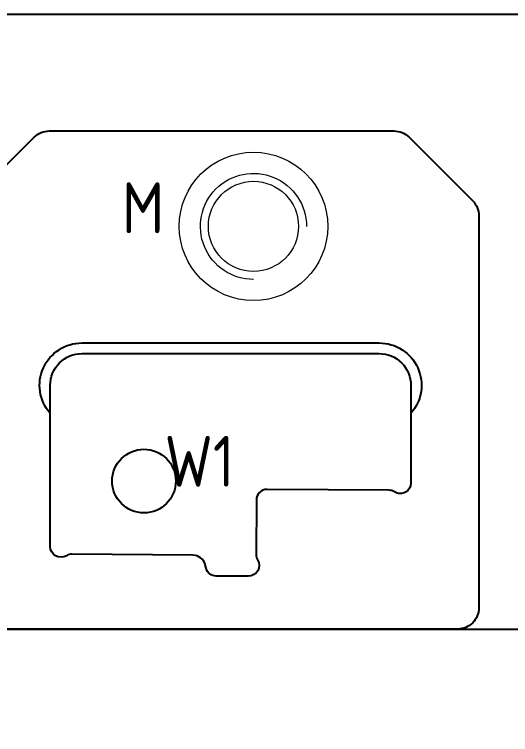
# Model space of a CAD drawing. Header units: millimetres. Extents: x 102521 to 103091, y 1636 to 1945.
# Drawn here: x 102713.1 to 102759.9, y 1850.5 to 1918.5 of the extents above; entities that cross this region are included whole.
import ezdxf
from ezdxf.enums import TextEntityAlignment as Align

# ---------------------------------------------------------------- set-up
doc = ezdxf.new("R2010")
doc.units = ezdxf.units.MM
doc.linetypes.add('$TD_AUDIT_GENERATED_(575F8F)', pattern=[0])
doc.linetypes.add('HIDDEN', pattern=[0])
for name, color, linetype in [('DIE_P', 2, 'Continuous'), ('DIE_P_O', 1, '$TD_AUDIT_GENERATED_(575F8F)'), ('DIM', 4, 'Continuous'), ('PRESS', 3, 'Continuous'), ('TEXT', 4, 'Continuous')]:
    doc.layers.add(name, color=color, linetype=linetype)
doc.styles.add('gbenor', font='gbenor.shx', dxfattribs={"bigfont": 'gbcbig.shx'})
doc.styles.get("Standard").update_dxf_attribs({"font": 'txt.shx', "width": 0.85, "bigfont": 'ctxt.shx'})
doc.dimstyles.new('T-2-WX', dxfattribs={"dimtxt": 2, "dimasz": 2, "dimexe": 0.5, "dimexo": 0.5, "dimgap": 0.5, "dimtad": 1, "dimtxsty": 'Standard', "dimblk": 'OPEN30', "dimcen": 0, "dimazin": 3, "dimtfac": 1, "dimtmove": 0, "dimatfit": 3, "dimldrblk": 'OPEN30', "dimlwd": -1, "dimlwe": -1})

# ---------------------------------------------------------------- blocks, each defined once
blk = doc.blocks.new('*D7579')
at = {"layer": 'Defpoints', "color": 0}
for p in [(102653.867, 1918.461), (102949.867, 1860.461), (102954.867, 1860.461)]:
    blk.add_point(p, dxfattribs=at)
at = {"layer": 'DIM', "color": 0}
blk.add_line((102950.367, 1860.461), (102958.119, 1860.461), dxfattribs=at)
at = {"layer": 'DIM', "color": 0, "insert": (102956.743, 1861.961), "char_height": 2, "attachment_point": 5}
blk.add_mtext('58', dxfattribs=at)
blk = doc.blocks.new('_Open30')
blk = doc.blocks.new('*D7582')
at = {"layer": 'Defpoints', "color": 0}
for p in [(102653.867, 1918.461), (102949.867, 1860.461), (102949.867, 1855.461)]:
    blk.add_point(p, dxfattribs=at)
at = {"layer": 'DIM', "color": 0}
blk.add_line((102949.867, 1859.961), (102949.867, 1850.59), dxfattribs=at)
at = {"layer": 'DIM', "color": 0, "insert": (102948.367, 1852.776), "char_height": 2, "attachment_point": 5, "rotation": 90}
blk.add_mtext('296', dxfattribs=at)

msp = doc.modelspace()

# ---------------------------------------------------------------- linework, layer by layer
at = {"layer": 'DIE_P', "color": 1, "linetype": 'Continuous'}
msp.add_lwpolyline([(102716.367, 1907.461), (102748.867, 1907.461, -0.198912), (102750.281, 1906.875), (102756.281, 1900.875, -0.198912), (102756.867, 1899.461), (102756.867, 1862.461, -0.414214), (102754.867, 1860.461), (102710.367, 1860.461, -0.414214), (102708.367, 1862.461), (102708.367, 1899.461, -0.198912), (102708.952, 1900.875), (102714.952, 1906.875, -0.198912)], format="xyb", close=True, dxfattribs=at)
at = {"layer": 'DIE_P', "lineweight": 18}
msp.add_lwpolyline([(102735.617, 1893.461, -2.414214), (102740.617, 1898.461)], format="xyb", dxfattribs=at)
at = {"layer": 'DIE_P', "color": 3, "linetype": 'Continuous'}
msp.add_lwpolyline([(102716.457, 1880.815, -0.645751), (102719.457, 1887.461), (102747.457, 1887.461, -0.645751), (102750.457, 1880.815)], format="xyb", dxfattribs=at)
at = {"layer": 'DIE_P', "color": 6, "linetype": 'Continuous'}
msp.add_lwpolyline([(102716.457, 1880.815), (102716.457, 1883.461, -0.414214), (102719.457, 1886.461), (102747.457, 1886.461, -0.414214), (102750.457, 1883.461), (102750.457, 1880.815)], format="xyb", dxfattribs=at)
at = {"layer": 'DIE_P', "color": 1}
msp.add_lwpolyline([(102750.457, 1880.815), (102750.457, 1874.255, -0.590149), (102748.924, 1873.409, 0.139599), (102748.398, 1873.562), (102736.897, 1873.642, 0.414332), (102735.89, 1872.649), (102735.856, 1867.51, 0.139599), (102736.003, 1866.982, -0.585595), (102735.15, 1865.461), (102732.11, 1865.461, -0.341717), (102731.142, 1866.21), (102731.057, 1866.539, 0.339443), (102729.906, 1867.437), (102718.505, 1867.53, 0.139599), (102717.977, 1867.385, -0.585064), (102716.457, 1868.239), (102716.457, 1880.815)], format="xyb", dxfattribs=at)
at = {"layer": 'DIE_P', "linetype": 'Continuous', "lineweight": 18, "ltscale": 10}
msp.add_circle((102735.617, 1898.461), 7, dxfattribs=at)
at = {"layer": 'DIE_P', "lineweight": 18}
msp.add_circle((102735.617, 1898.461), 4.25, dxfattribs=at)
at = {"layer": 'DIE_P_O', "color": 3}
msp.add_circle((102725.294, 1874.426), 3, dxfattribs=at)
at = {"layer": 'PRESS', "color": 8, "linetype": 'HIDDEN'}
msp.add_lwpolyline([(102653.867, 1918.461), (102653.867, 1860.461), (102949.867, 1860.461), (102949.867, 1918.461)], close=True, dxfattribs=at)

# ---------------------------------------------------------------- texts
at = {"layer": 'TEXT', "color": 4, "style": 'gbenor'}
for s, p in [('M', (102725.205, 1900.217)), ('W1', (102730.532, 1876.293))]:
    msp.add_text(s, height=4.8, dxfattribs=at).set_placement(p, align=Align.MIDDLE_CENTER)

# ---------------------------------------------------------------- dimensions: what is measured, and where the dimension line sits
at = {"layer": 'DIM', "color": 4}
for offset, dtype, picture, middle in [((5, 0), 0, '*D7579', (102956.743, 1861.961)), ((0, -5), 1, '*D7582', (102948.367, 1852.776))]:
    dim = msp.add_ordinate_dim(feature_location=(102949.867, 1860.461), offset=offset, dtype=dtype, origin=(102653.867, 1918.461), dimstyle='T-2-WX', dxfattribs=at)
    dim.commit()
    dim.dimension.update_dxf_attribs({"geometry": picture, "text_midpoint": middle})

doc.saveas('drawing.dxf')
